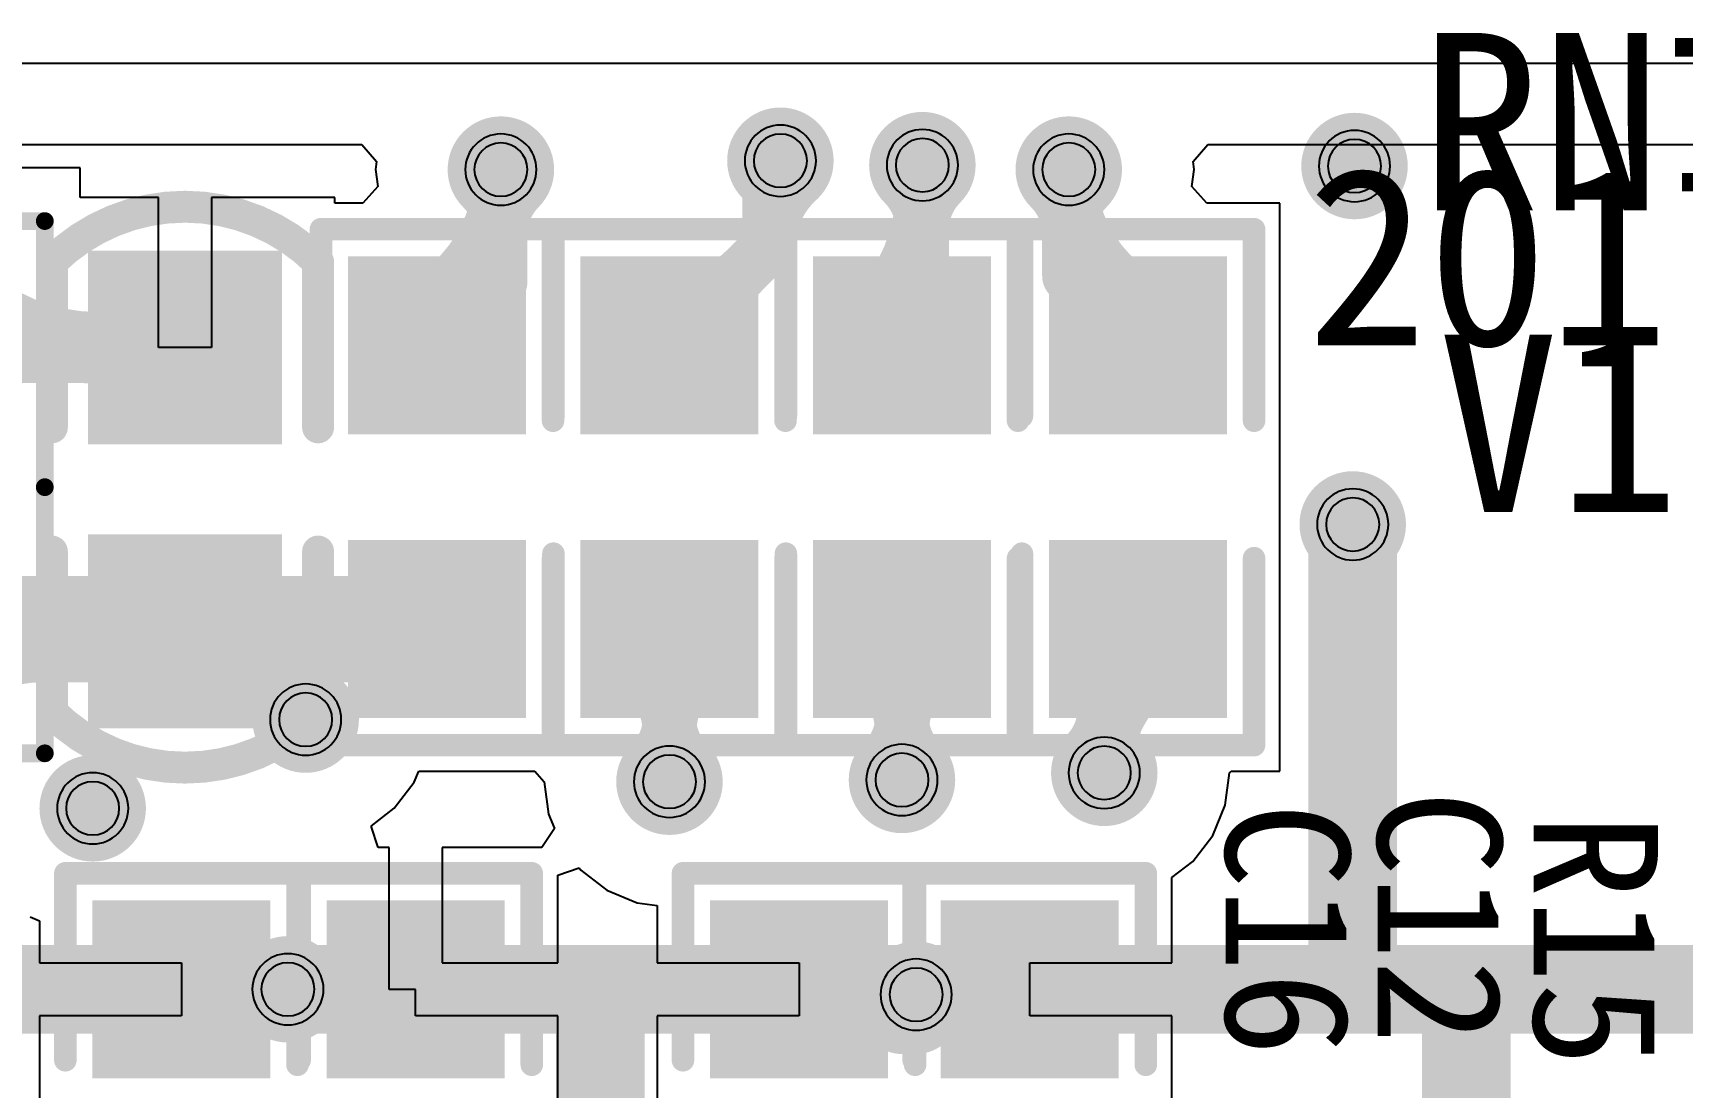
# Model space of a CAD drawing. Header units: inches. Extents: x 32166 to 66782, y 2386 to 7162.
# Drawn here: x 33085.2 to 33224.6, y 4048.1 to 4137.2 of the extents above; entities that cross this region are included whole.
import ezdxf

# ---------------------------------------------------------------- set-up
doc = ezdxf.new("R2010")
doc.units = ezdxf.units.IN
doc.header["$LTSCALE"] = 0.6431102362
doc.header["$MEASUREMENT"] = 0
for name, color, linetype in [('KEEPOUTLAYER', 6, 'CONTINUOUS'), ('MULTILAYER', 9, 'CONTINUOUS'), ('TOPLAYER', 1, 'CONTINUOUS'), ('TOPOVERLAY', 2, 'CONTINUOUS'), ('TOPPASTE', 8, 'CONTINUOUS'), ('TOPSOLDER', 216, 'CONTINUOUS')]:
    doc.layers.add(name, color=color, linetype=linetype)
doc.styles.get("Standard").update_dxf_attribs({"font": 'txt', "width": 0.8})

msp = doc.modelspace()

# ---------------------------------------------------------------- linework, layer by layer
at = {"layer": 'KEEPOUTLAYER'}
msp.add_line((32955.2505805763, 4134.624990718481), (33358.75057367633, 4134.624990718481), dxfattribs=at)
at = {"layer": 'MULTILAYER'}
for centre, radius, start, end in [((33148.37544197629, 4126.375045318493), 2.249995499987563, 0, 180), ((33124.75024157625, 4125.624627718478), 2.249995499987563, 0, 180), ((33160.37545607631, 4126.000141318482), 2.249995499987563, 0, 180), ((33172.75014557622, 4125.624627718478), 2.249995499987563, 0, 180), ((33196.90059257627, 4125.925008118478), 2.249995499987563, 0, 180), ((33124.75024157625, 4125.624627718478), 2.249995499987563, 180, 0), ((33148.37544197629, 4126.375045318493), 2.249995499987563, 180, 0), ((33160.37545607631, 4126.000141318482), 2.249995499987563, 180, 0), ((33172.75014557622, 4125.624627718478), 2.249995499987563, 180, 0), ((33196.90059257627, 4125.925008118478), 2.249995499987563, 180, 0), ((33196.75059287631, 4095.624992518484), 2.249995499987563, 0, 180), ((33196.75059287631, 4095.624992518484), 2.249995499987563, 180, 0), ((33108.25057937629, 4079.124987418489), 2.249995499987563, 0, 180), ((33108.25057937629, 4079.124987418489), 2.249995499987563, 180, 0), ((33175.75013957626, 4074.624729718491), 2.249995499987563, 0, 180), ((33139.00059407631, 4073.874997918481), 2.249995499987563, 0, 180), ((33158.65059287627, 4074.024997618488), 2.249995499987563, 0, 180), ((33175.75013957626, 4074.624729718491), 2.249995499987563, 180, 0), ((33090.25057727627, 4071.625002418483), 2.249995499987563, 0, 180), ((33139.00059407631, 4073.874997918481), 2.249995499987563, 180, 0), ((33158.65059287627, 4074.024997618488), 2.249995499987563, 180, 0), ((33090.25057727627, 4071.625002418483), 2.249995499987563, 180, 0), ((33106.75058237631, 4056.324994918485), 2.249995499987563, 0, 180), ((33159.85059047632, 4055.874995818487), 2.249995499987563, 0, 180), ((33106.75058237631, 4056.324994918485), 2.249995500096702, 180, 0), ((33159.85059047632, 4055.874995818487), 2.249995500096702, 180, 0)]:
    msp.add_arc(centre, radius, start, end, dxfattribs=at)
at = {"layer": 'TOPLAYER'}
for p, q in [((33042.06634547628, 4127.742759118481), (33112.9938769763, 4127.742759118481)), ((33112.9938769763, 4127.742759118481), (33114.24995777636, 4126.31046581848)), ((33183.2504293762, 4126.31046581848), (33184.50651017625, 4127.742759118481)), ((33184.50651017625, 4127.742759118481), (33315.49347197628, 4127.742759118481)), ((33089.20054127633, 4125.774932218481), (33074.9505697762, 4125.774932218481)), ((33089.20054127633, 4123.251607318483), (33089.20054127633, 4125.774932218481)), ((33114.24995777636, 4126.31046581848), (33114.1596607762, 4125.624627718478)), ((33114.1596607762, 4125.624627718478), (33114.34627457617, 4124.207231518483)), ((33183.1541125763, 4124.207231518483), (33183.34072637636, 4125.624627718478)), ((33183.34072637636, 4125.624627718478), (33183.2504293762, 4126.31046581848)), ((33095.80064237626, 4123.251607318483), (33089.20054127633, 4123.251607318483)), ((33095.80064237626, 4110.580309318475), (33095.80064237626, 4123.251607318483)), ((33110.71812587624, 4123.251607318483), (33100.30063337628, 4123.251607318483)), ((33100.30063337628, 4123.251607318483), (33100.30063337628, 4110.580309318475)), ((33110.71812587624, 4122.774938218483), (33110.71812587624, 4123.251607318483)), ((33114.34627457617, 4124.207231518483), (33113.09019377629, 4122.774938218483)), ((33184.41019337626, 4122.774938218483), (33183.1541125763, 4124.207231518483)), ((33113.09019377629, 4122.774938218483), (33110.71812587624, 4122.774938218483)), ((33190.60056707623, 4122.774938218483), (33184.41019337626, 4122.774938218483)), ((33190.60056707623, 4098.774986218488), (33190.60056707623, 4122.774938218483)), ((33100.30063337628, 4110.580309318475), (33095.80064237626, 4110.580309318475)), ((33190.60056707623, 4074.775034218483), (33190.60056707623, 4098.774986218488)), ((33117.4222780762, 4073.829697018484), (33117.81383177626, 4074.775034218483)), ((33117.81383177626, 4074.775034218483), (33127.62069557627, 4074.775034218483)), ((33127.62069557627, 4074.775034218483), (33128.41001327626, 4073.874959818486)), ((33185.97983717624, 4071.883701418477), (33186.34072037623, 4074.624691618485)), ((33186.34072037623, 4074.624691618485), (33186.47254637628, 4074.775034218483)), ((33186.47254637628, 4074.775034218483), (33190.60056707623, 4074.775034218483)), ((33115.73924867619, 4071.636318118481), (33117.4222780762, 4073.829697018484)), ((33128.41001327626, 4073.874959818486), (33128.77089647625, 4071.13396961849)), ((33113.77466027627, 4070.128853518481), (33115.73924867619, 4071.636318118481)), ((33184.92183827626, 4069.329439318486), (33185.97983717624, 4071.883701418477)), ((33114.38700347626, 4068.324932818481), (33113.77466027627, 4070.128853518481)), ((33129.2783503762, 4069.908902218483), (33128.2199704762, 4068.324932818481)), ((33128.77089647625, 4071.13396961849), (33129.2783503762, 4069.908902218483)), ((33183.23880887625, 4067.136060418483), (33184.92183827626, 4069.329439318486)), ((33115.3005652762, 4068.324932818481), (33114.38700347626, 4068.324932818481)), ((33115.3005652762, 4056.321146818487), (33115.3005652762, 4068.324932818481)), ((33128.2199704762, 4068.324932818481), (33119.80055627622, 4068.324932818481)), ((33119.80055627622, 4068.324932818481), (33119.80055627622, 4058.574952318488)), ((33181.45054727629, 4065.763888918484), (33183.23880887625, 4067.136060418483)), ((33129.55053677633, 4065.979192018482), (33131.35445747626, 4066.59153521848)), ((33129.55053677633, 4058.574952318488), (33129.55053677633, 4065.979192018482)), ((33131.35445747626, 4066.59153521848), (33131.51192477624, 4066.386328618484)), ((33131.51192477624, 4066.386328618484), (33133.70530367624, 4064.703299218485)), ((33181.45054727629, 4058.574990418483), (33181.45054727629, 4065.763888918484)), ((33133.70530367624, 4064.703299218485), (33136.25956577632, 4063.645300318482)), ((33136.25956577632, 4063.645300318482), (33137.95059617623, 4063.42264391848)), ((33137.95059617623, 4063.42264391848), (33137.95059617623, 4058.574990418483)), ((33084.9552868762, 4062.453303718476), (33085.75058627626, 4062.123891118483)), ((33085.75058627626, 4062.123891118483), (33085.75058627626, 4058.574990418483)), ((33085.75058627626, 4058.574990418483), (33097.75437227627, 4058.574990418483)), ((33097.75437227627, 4058.574990418483), (33097.75437227627, 4054.074999418486)), ((33119.80055627622, 4058.574952318488), (33129.55053677633, 4058.574952318488)), ((33137.95059617623, 4058.574990418483), (33149.95438217633, 4058.574990418483)), ((33149.95438217633, 4058.574990418483), (33149.95438217633, 4054.074999418486)), ((33169.44676127636, 4054.074999418486), (33169.44676127636, 4058.574990418483)), ((33169.44676127636, 4058.574990418483), (33181.45054727629, 4058.574990418483)), ((33117.54675077623, 4056.321146818487), (33115.3005652762, 4056.321146818487)), ((33117.54675077623, 4054.074961318491), (33117.54675077623, 4056.321146818487)), ((33097.75437227627, 4054.074999418486), (33085.75058627626, 4054.074999418486)), ((33085.75058627626, 4054.074999418486), (33085.75058627626, 4044.325018918482)), ((33129.55053677633, 4054.074961318491), (33117.54675077623, 4054.074961318491)), ((33129.55053677633, 4044.324980818486), (33129.55053677633, 4054.074961318491)), ((33149.95438217633, 4054.074999418486), (33137.95059617623, 4054.074999418486)), ((33137.95059617623, 4054.074999418486), (33137.95059617623, 4044.325018918482)), ((33181.45054727629, 4054.074999418486), (33169.44676127636, 4054.074999418486)), ((33181.45054727629, 4044.325018918482), (33181.45054727629, 4054.074999418486))]:
    msp.add_line(p, q, dxfattribs=at)
for points, const_width in [([(33122.50024607628, 4125.624627718478, 1), (33127.00023707622, 4125.624627718478, 1)], 4.499991), ([(33146.12544647633, 4126.375045318493, 1), (33150.62543747626, 4126.375045318493, 1)], 4.499991), ([(33158.12546057626, 4126.000141318482, 1), (33162.62545157628, 4126.000141318482, 1)], 4.499991), ([(33170.50015007625, 4125.624627718478, 1), (33175.00014107627, 4125.624627718478, 1)], 4.499991), ([(33194.6505970763, 4125.925008118478, 1), (33199.15058807623, 4125.925008118478, 1)], 4.499991), ([(33147.25046327628, 4126.375045318493, 1), (33149.5004206763, 4126.375045318493, 1)], 2.2499955), ([(33171.62516687629, 4127.124586618482, 1), (33173.87512427623, 4127.124586618482, 1)], 2.2499955), ([(33123.62526287624, 4125.624627718478, 1), (33125.87522027626, 4125.624627718478, 1)], 2.2499955), ([(33123.62526287624, 4125.624627718478, 1), (33125.87522027626, 4125.624627718478, 1)], 2.2499955), ([(33123.62526287624, 4125.623941918484, 1), (33125.87522027626, 4125.623941918484, 1)], 2.2499955), ([(33123.62560577623, 4125.624970618481, 1), (33125.87556317634, 4125.624970618481, 1)], 2.2499955), ([(33146.27563667626, 4125.400218718491, 1), (33148.52559407619, 4125.400218718491, 1)], 2.2499955), ([(33146.27563667626, 4125.400218718491, 1), (33148.52559407619, 4125.400218718491, 1)], 2.2499955), ([(33159.2504773763, 4126.000141318482, 1), (33161.50043477624, 4126.000141318482, 1)], 2.2499955), ([(33171.62516687629, 4125.624627718478, 1), (33173.87512427623, 4125.624627718478, 1)], 2.2499955), ([(33171.62516687629, 4125.624627718478, 1), (33173.87512427623, 4125.624627718478, 1)], 2.2499955), ([(33171.62516687629, 4125.624056218481, 1), (33173.87512427623, 4125.624056218481, 1)], 2.2499955), ([(33122.0342830762, 4124.033647918486, 1), (33124.28424047631, 4124.033647918486, 1)], 2.2499955), ([(33125.21624267627, 4124.033647918486, 1), (33127.4662000763, 4124.033647918486, 1)], 2.2499955), ([(33148.75983287629, 4124.706417718482, 1), (33151.00979027632, 4124.706417718482, 1)], 2.2499955), ([(33157.65949757626, 4124.40916151849, 1), (33159.90945497629, 4124.40916151849, 1)], 2.2499955), ([(33159.2504773763, 4123.99242371848, 1), (33161.50043477624, 4123.99242371848, 1)], 2.2499955), ([(33160.84145717625, 4124.40916151849, 1), (33163.09141457636, 4124.40916151849, 1)], 2.2499955), ([(33170.03418707634, 4124.033647918486, 1), (33172.28414447628, 4124.033647918486, 1)], 2.2499955), ([(33173.21614667624, 4124.033647918486, 1), (33175.46610407627, 4124.033647918486, 1)], 2.2499955), ([(33123.62526287624, 4120.192672618485, 1), (33125.87522027626, 4120.192672618485, 1)], 2.2499955), ([(33123.62526287624, 4120.192672618485, 1), (33125.87522027626, 4120.192672618485, 1)], 2.2499955), ([(33159.2504773763, 4120.568186218488, 1), (33161.50043477624, 4120.568186218488, 1)], 2.2499955), ([(33159.2504773763, 4120.568186218488, 1), (33161.50043477624, 4120.568186218488, 1)], 2.2499955), ([(33171.62516687629, 4120.192672618485, 1), (33173.87512427623, 4120.192672618485, 1)], 2.2499955), ([(33171.62516687629, 4120.192672618485, 1), (33173.87512427623, 4120.192672618485, 1)], 2.2499955), ([(33123.62526287624, 4118.320895818482, 1), (33125.87522027626, 4118.320895818482, 1)], 2.2499955), ([(33146.27563667626, 4119.174983518487, 1), (33148.52559407619, 4119.174983518487, 1)], 2.2499955), ([(33146.27563667626, 4119.174983518487, 1), (33148.52559407619, 4119.174983518487, 1)], 2.2499955), ([(33146.27563667626, 4119.109642018479, 1), (33148.52559407619, 4119.109642018479, 1)], 2.2499955), ([(33171.62516687629, 4118.663910118483, 1), (33173.87512427623, 4118.663910118483, 1)], 2.2499955), ([(33144.27725357623, 4117.176600418481, 1), (33146.52721097625, 4117.176600418481, 1)], 2.2499955), ([(33144.27725357623, 4117.176600418481, 1), (33146.52721097625, 4117.176600418481, 1)], 2.2499955), ([(33171.62516687629, 4116.625407718491, 1), (33173.87512427623, 4116.625407718491, 1)], 2.2499955), ([(33171.62516687629, 4116.625407718491, 1), (33173.87512427623, 4116.625407718491, 1)], 2.2499955), ([(33123.62526287624, 4116.17460851848, 1), (33125.87522027626, 4116.17460851848, 1)], 2.2499955), ([(33123.62526287624, 4116.17460851848, 1), (33125.87522027626, 4116.17460851848, 1)], 2.2499955), ([(33093.95732627628, 4113.177433918483, 1), (33096.95732027632, 4113.177433918483, 1)], 2.999994), ([(33116.53957727629, 4114.12452371849, 1), (33118.78953467623, 4114.12452371849, 1)], 2.2499955), ([(33137.8756153763, 4114.524954718489, 1), (33140.12557277633, 4114.524954718489, 1)], 2.2499955), ([(33160.37564657628, 4113.624994618489, 1), (33162.6256039763, 4113.624994618489, 1)], 2.2499955), ([(33179.01473807633, 4114.194513418488, 1), (33181.26469547627, 4114.194513418488, 1)], 2.2499955), ([(33154.87396847628, 4113.426607918484, 1), (33157.12392587621, 4113.426607918484, 1)], 2.2499955), ([(33159.2504773763, 4112.499825418488, 1), (33161.50043477624, 4112.499825418488, 1)], 2.2499955), ([(33159.2504773763, 4112.499825418488, 1), (33161.50043477624, 4112.499825418488, 1)], 2.2499955), ([(33159.2504773763, 4112.499825418488, 1), (33161.50043477624, 4112.499825418488, 1)], 2.2499955), ([(33179.12599007627, 4112.425339918484, 1), (33181.3759474763, 4112.425339918484, 1)], 2.2499955), ([(33087.69650567625, 4110.584119318488, 1), (33090.69649967629, 4110.584119318488, 1)], 2.999994), ([(33087.69650567625, 4110.584119318488, 1), (33090.69649967629, 4110.584119318488, 1)], 2.999994), ([(33089.14655357631, 4110.584119318488, 1), (33092.14654757626, 4110.584119318488, 1)], 2.999994), ([(33096.55064087634, 4110.584119318488, 1), (33099.55063487621, 4110.584119318488, 1)], 2.999994), ([(33118.22561657617, 4110.774962218491, 1), (33120.47557397628, 4110.774962218491, 1)], 2.2499955), ([(33118.5628396763, 4110.105049918491, 1), (33120.81279707632, 4110.105049918491, 1)], 2.2499955), ([(33137.8756153763, 4110.774962218491, 1), (33140.12557277633, 4110.774962218491, 1)], 2.2499955), ([(33137.8756153763, 4110.774962218491, 1), (33140.12557277633, 4110.774962218491, 1)], 2.2499955), ([(33138.77557547623, 4110.774962218491, 1), (33141.02553287634, 4110.774962218491, 1)], 2.2499955), ([(33141.62560787625, 4110.774962218491, 1), (33143.87556527627, 4110.774962218491, 1)], 2.2499955), ([(33157.52561417626, 4110.774962218491, 1), (33159.77557157628, 4110.774962218491, 1)], 2.2499955), ([(33177.16780247629, 4110.091067218485, 1), (33179.41775987623, 4110.091067218485, 1)], 2.2499955), ([(33177.47561237631, 4110.775000318486, 1), (33179.72556977625, 4110.775000318486, 1)], 2.2499955), ([(33177.47561237631, 4110.774962218491, 1), (33179.72556977625, 4110.774962218491, 1)], 2.2499955), ([(33177.47561237631, 4110.774962218491, 1), (33179.72556977625, 4110.774962218491, 1)], 2.2499955), ([(33177.47561237631, 4110.774962218491, 1), (33179.72556977625, 4110.774962218491, 1)], 2.2499955), ([(33093.95732627628, 4107.990804718482, 1), (33096.95732027632, 4107.990804718482, 1)], 2.999994), ([(33194.50059737634, 4095.624992518484, 1), (33199.00058837627, 4095.624992518484, 1)], 4.499991), ([(33194.8756156763, 4095.624992518484, 1), (33198.62557007631, 4095.624992518484, 1)], 3.749992499999999), ([(33083.5647130763, 4086.775010218485, 1), (33088.06470407623, 4086.775010218485, 1)], 4.499991), ([(33095.80064237626, 4086.775010218485, 1), (33100.30063337628, 4086.775010218485, 1)], 4.499991), ([(33095.99156147628, 4086.775010218485, 1), (33100.4915524763, 4086.775010218485, 1)], 4.499991), ([(33117.10059977622, 4086.775010218485, 1), (33121.60059077632, 4086.775010218485, 1)], 4.499991), ([(33137.8756153763, 4086.775010218485, 1), (33140.12557277633, 4086.775010218485, 1)], 2.2499955), ([(33157.52561417626, 4086.775010218485, 1), (33159.77557157628, 4086.775010218485, 1)], 2.2499955), ([(33177.47561237631, 4086.775010218485, 1), (33179.72556977625, 4086.775010218485, 1)], 2.2499955), ([(33135.22396967632, 4084.123364518493, 1), (33137.47392707626, 4084.123364518493, 1)], 2.2499955), ([(33140.5272610762, 4084.123364518493, 1), (33142.77721847631, 4084.123364518493, 1)], 2.2499955), ([(33154.87396847628, 4084.123364518493, 1), (33157.12392587621, 4084.123364518493, 1)], 2.2499955), ([(33160.17725987633, 4084.123364518493, 1), (33162.42721727626, 4084.123364518493, 1)], 2.2499955), ([(33174.62516087633, 4083.924558718483, 1), (33176.87511827627, 4083.924558718483, 1)], 2.2499955), ([(33174.62516087633, 4083.924558718483, 1), (33176.87511827627, 4083.924558718483, 1)], 2.2499955), ([(33179.58616187626, 4083.675308518481, 1), (33181.8361192762, 4083.675308518481, 1)], 2.2499955), ([(33106.00058387624, 4079.124987418489, 1), (33110.50057487626, 4079.124987418489, 1)], 4.499991), ([(33137.8756153763, 4079.306953018486, 1), (33140.12557277633, 4079.306953018486, 1)], 2.2499955), ([(33137.8756153763, 4079.306953018486, 1), (33140.12557277633, 4079.306953018486, 1)], 2.2499955), ([(33157.52561417626, 4079.456952718481, 1), (33159.77557157628, 4079.456952718481, 1)], 2.2499955), ([(33157.52561417626, 4079.456952718481, 1), (33159.77557157628, 4079.456952718481, 1)], 2.2499955), ([(33174.62516087633, 4080.056684818484, 1), (33176.87511827627, 4080.056684818484, 1)], 2.2499955), ([(33174.62516087633, 4080.056684818484, 1), (33176.87511827627, 4080.056684818484, 1)], 2.2499955), ([(33137.8756153763, 4077.721726318481, 1), (33140.12557277633, 4077.721726318481, 1)], 2.2499955), ([(33137.8756153763, 4077.721726318481, 1), (33140.12557277633, 4077.721726318481, 1)], 2.2499955), ([(33157.52561417626, 4077.721726318481, 1), (33159.77557157628, 4077.721726318481, 1)], 2.2499955), ([(33157.52561417626, 4077.721726318481, 1), (33159.77557157628, 4077.721726318481, 1)], 2.2499955), ([(33136.75059857635, 4073.874997918481, 1), (33141.25058957628, 4073.874997918481, 1)], 4.499991), ([(33156.40059737631, 4074.024997618488, 1), (33160.90058837624, 4074.024997618488, 1)], 4.499991), ([(33173.50014407629, 4074.624729718491, 1), (33178.00013507631, 4074.624729718491, 1)], 4.499991), ([(33173.03418107621, 4076.215709518483, 1), (33175.28413847632, 4076.215709518483, 1)], 2.2499955), ([(33176.2161406762, 4076.215709518483, 1), (33178.46609807622, 4076.215709518483, 1)], 2.2499955), ([(33136.28463557627, 4075.465977718484, 1), (33138.5345929762, 4075.465977718484, 1)], 2.2499955), ([(33139.46659517625, 4075.465977718484, 1), (33141.71655257619, 4075.465977718484, 1)], 2.2499955), ([(33155.93463437622, 4075.615977418491, 1), (33158.18459177633, 4075.615977418491, 1)], 2.2499955), ([(33159.11659397621, 4075.615977418491, 1), (33161.36655137632, 4075.615977418491, 1)], 2.2499955), ([(33174.62516087633, 4074.624729718491, 1), (33176.87511827627, 4074.624729718491, 1)], 2.2499955), ([(33088.00058177622, 4071.625002418483, 1), (33092.50057277624, 4071.625002418483, 1)], 4.499991), ([(33137.8756153763, 4073.874997918481, 1), (33140.12557277633, 4073.874997918481, 1)], 2.2499955), ([(33157.52561417626, 4074.024997618488, 1), (33159.77557157628, 4074.024997618488, 1)], 2.2499955), ([(33174.62516087633, 4074.295507618486, 1), (33176.87511827627, 4074.295507618486, 1)], 2.2499955), ([(33104.50058687626, 4056.324994918485, 1), (33109.00057787628, 4056.324994918485, 1)], 4.499991), ([(33157.60059497618, 4055.874995818487, 1), (33162.10058597629, 4055.874995818487, 1)], 4.499991), ([(33194.8756156763, 4057.524992518482, 1), (33198.62557007631, 4057.524992518482, 1)], 3.749992499999999), ([(33095.87558507625, 4056.324994918485, 1), (33099.62553947625, 4056.324994918485, 1)], 3.749992499999999), ([(33095.87558507625, 4056.324994918485, 1), (33099.62553947625, 4056.324994918485, 1)], 3.749992499999999), ([(33131.27524757626, 4056.324994918485, 1), (33135.02520197626, 4056.324994918485, 1)], 3.749992499999999), ([(33131.27524757626, 4056.324994918485, 1), (33135.02520197626, 4056.324994918485, 1)], 3.749992499999999), ([(33131.27524757626, 4056.324994918485, 1), (33135.02520197626, 4056.324994918485, 1)], 3.749992499999999), ([(33148.0755949763, 4056.324994918485, 1), (33151.82554937622, 4056.324994918485, 1)], 3.749992499999999), ([(33148.0755949763, 4056.324994918485, 1), (33151.82554937622, 4056.324994918485, 1)], 3.749992499999999), ([(33152.66790227623, 4056.324994918485, 1), (33156.41785667632, 4056.324994918485, 1)], 3.749992499999999), ([(33162.08332667627, 4056.324994918485, 1), (33165.83328107636, 4056.324994918485, 1)], 3.749992499999999), ([(33167.5755940763, 4056.324994918485, 1), (33171.3255484763, 4056.324994918485, 1)], 3.749992499999999), ([(33167.5755940763, 4056.324994918485, 1), (33171.3255484763, 4056.324994918485, 1)], 3.749992499999999), ([(33204.47559647619, 4055.424996718479, 1), (33208.22555087628, 4055.424996718479, 1)], 3.749992499999999), ([(33156.84530057629, 4054.594683418485, 1), (33160.59525497621, 4054.594683418485, 1)], 3.749992499999999), ([(33157.90592837621, 4054.594683418485, 1), (33161.6558827763, 4054.594683418485, 1)], 3.749992499999999)]:
    msp.add_lwpolyline(points, format="xyb", close=True, dxfattribs=dict(at, const_width=const_width))
for points, const_width in [([(33147.40061537627, 4125.400218718491), (33148.37544197629, 4126.375045318493)], 4.499991), ([(33172.75014557622, 4125.624627718478), (33172.75014557622, 4127.124586618482)], 4.499991), ([(33124.75024157625, 4125.624627718478), (33124.75058447624, 4125.624970618481)], 4.499991), ([(33124.75024157625, 4116.17460851848), (33124.75024157625, 4125.624627718478)], 4.499991), ([(33147.40061537627, 4119.174983518487), (33147.40061537627, 4125.400218718491)], 4.499991), ([(33160.37545607631, 4112.499825418488), (33160.37545607631, 4126.000141318482)], 4.499991), ([(33172.75014557622, 4116.625407718491), (33172.75014557622, 4125.624627718478)], 4.499991), ([(33139.00059407631, 4110.774962218491), (33147.40061537627, 4119.174983518487)], 4.499991), ([(33172.75014557622, 4116.625407718491), (33178.60059107624, 4110.774962218491)], 4.499991), ([(33119.35059527636, 4110.774962218491), (33124.75024157625, 4116.17460851848)], 4.499991), ([(33160.37545607631, 4112.499825418488), (33161.50062527629, 4113.624994618489)], 4.499991), ([(33158.65059287627, 4110.774962218491), (33160.37545607631, 4112.499825418488)], 4.499991), ([(33178.60059107624, 4110.774962218491), (33180.25096877629, 4112.425339918484)], 4.499991), ([(33074.39141417626, 4110.584119318488), (33098.05063787623, 4110.584119318488)], 5.999988), ([(33139.00059407631, 4110.774962218491), (33139.90055417624, 4110.774962218491)], 4.499991), ([(33178.60059107624, 4110.774962218491), (33178.60059107624, 4110.775000318486)], 4.499991), ([(33196.75059287631, 4057.524992518482), (33196.75059287631, 4095.624992518484)], 7.499984999999999), ([(33074.20064747627, 4086.775010218485), (33098.05063787623, 4086.775010218485)], 8.999982), ([(33098.24155697625, 4086.775010218485), (33119.35059527636, 4086.775010218485)], 8.999982), ([(33139.00059407631, 4073.874997918481), (33139.00059407631, 4086.775010218485)], 4.499991), ([(33158.65059287627, 4074.024997618488), (33158.65059287627, 4086.775010218485)], 4.499991), ([(33175.75013957626, 4083.924558718483), (33178.60059107624, 4086.775010218485)], 4.499991), ([(33175.75013957626, 4074.624729718491), (33175.75013957626, 4083.924558718483)], 4.499991), ([(33070.45057877627, 4056.324994918485), (33097.75056227625, 4056.324994918485)], 7.499984999999999), ([(33097.75056227625, 4056.324994918485), (33133.15022477626, 4056.324994918485)], 7.499984999999999), ([(33133.15022477626, 4056.324994918485), (33149.95057217622, 4056.324994918485)], 7.499984999999999), ([(33133.15022477626, 4003.075330018482), (33133.15022477626, 4056.324994918485)], 7.499984999999999), ([(33149.95057217622, 4056.324994918485), (33169.4505712763, 4056.324994918485)], 7.499984999999999), ([(33169.4505712763, 4056.324994918485), (33253.44998417628, 4056.324994918485)], 7.499984999999999), ([(33206.35057367628, 4002.774987718489), (33206.35057367628, 4055.424996718479)], 7.499984999999999)]:
    msp.add_lwpolyline(points, dxfattribs=dict(at, const_width=const_width))
for points, const_width in [([(33124.75024157625, 4125.623941918484, -0.2833532446777434), (33117.66455597622, 4114.12452371849)], 4.499991), ([(33180.13971677634, 4114.194513418488, -0.2951127128199291), (33172.75014557622, 4125.624056218481)], 4.499991), ([(33123.15926177621, 4124.033647918486, -0.1989123673795613), (33124.75024157625, 4120.192672618485)], 4.499991), ([(33124.75024157625, 4120.192672618485, -0.1989123673795613), (33126.3412213762, 4124.033647918486)], 4.499991), ([(33147.40061537627, 4119.109642018479, -0.2119592140065384), (33149.8848115763, 4124.706417718482)], 4.499991), ([(33160.37545607631, 4123.99242371848, -0.1989123673795613), (33155.99894717629, 4113.426607918484)], 4.499991), ([(33158.78447627628, 4124.40916151849, -0.1989123673795613), (33160.37545607631, 4120.568186218488)], 4.499991), ([(33160.37545607631, 4120.568186218488, -0.1989123673795613), (33161.96643587617, 4124.40916151849)], 4.499991), ([(33171.15916577636, 4124.033647918486, -0.1989123673795613), (33172.75014557622, 4120.192672618485)], 4.499991), ([(33172.75014557622, 4120.192672618485, -0.1989123673795613), (33174.34112537634, 4124.033647918486)], 4.499991), ([(33124.75024157625, 4118.320895818482, -0.2833532446777434), (33119.68781837631, 4110.105049918491)], 4.499991), ([(33178.2927811763, 4110.091067218485, -0.2951127128199291), (33172.75014557622, 4118.663910118483)], 4.499991), ([(33145.40223227624, 4117.176600418481, -0.1989123673795613), (33139.00059407631, 4114.524954718489)], 4.499991), ([(33142.75058657626, 4110.774962218491, -0.1989123673795613), (33145.40223227624, 4117.176600418481)], 4.499991), ([(33090.6465505762, 4110.584119318488, -0.1989123673795613), (33078.88252787626, 4115.456918818485)], 5.999988), ([(33095.45732327626, 4113.177433918483, -0.1989123673795613), (33089.19650267631, 4110.584119318488)], 5.999988), ([(33089.19650267631, 4110.584119318488, -0.1989123673795613), (33095.45732327626, 4107.990804718482)], 5.999988), ([(33077.07190157627, 4083.153605218484, -0.1989123673795613), (33085.81470857627, 4086.775010218485)], 8.999982), ([(33136.34894837625, 4084.123364518493, -0.1989123673795613), (33139.00059407631, 4077.721726318481)], 4.499991), ([(33139.00059407631, 4077.721726318481, -0.1989123673795613), (33141.6522397763, 4084.123364518493)], 4.499991), ([(33155.99894717629, 4084.123364518493, -0.1989123673795613), (33158.65059287627, 4077.721726318481)], 4.499991), ([(33158.65059287627, 4077.721726318481, -0.1989123673795613), (33161.30223857625, 4084.123364518493)], 4.499991), ([(33175.75013957626, 4074.295507618486, -0.2481650436905906), (33180.71114057628, 4083.675308518481)], 4.499991), ([(33139.00059407631, 4079.306953018486, -0.1989123673795613), (33137.40961427628, 4075.465977718484)], 4.499991), ([(33140.59157387626, 4075.465977718484, -0.1989123673795613), (33139.00059407631, 4079.306953018486)], 4.499991), ([(33158.65059287627, 4079.456952718481, -0.1989123673795613), (33157.05961307632, 4075.615977418491)], 4.499991), ([(33160.24157267622, 4075.615977418491, -0.1989123673795613), (33158.65059287627, 4079.456952718481)], 4.499991), ([(33175.75013957626, 4080.056684818484, -0.1989123673795613), (33174.15915977622, 4076.215709518483)], 4.499991), ([(33177.34111937621, 4076.215709518483, -0.1989123673795613), (33175.75013957626, 4080.056684818484)], 4.499991), ([(33154.54287947632, 4056.324994918485, -0.1989123673795613), (33158.72027777629, 4054.594683418485)], 7.499984999999999), ([(33159.7809055763, 4054.594683418485, -0.1989123673795613), (33163.95830387627, 4056.324994918485)], 7.499984999999999)]:
    msp.add_lwpolyline(points, format="xyb", dxfattribs=dict(at, const_width=const_width))
for points in [[(33104.71813787624, 4103.916619318488), (33104.71813787624, 4117.251619318487), (33091.38313787631, 4103.916619318488), (33091.38313787631, 4117.251619318487)], [(33125.35058327635, 4104.774974218484), (33125.35058327635, 4116.774950218487), (33113.35060727628, 4104.774974218484), (33113.35060727628, 4116.774950218487)], [(33145.00058207631, 4104.774974218484), (33145.00058207631, 4116.774950218487), (33133.00060607623, 4104.774974218484), (33133.00060607623, 4116.774950218487)], [(33164.65058087635, 4104.774974218484), (33164.65058087635, 4116.774950218487), (33152.65060487619, 4104.774974218484), (33152.65060487619, 4116.774950218487)], [(33184.60057907632, 4104.774974218484), (33184.60057907632, 4116.774950218487), (33172.60060307624, 4104.774974218484), (33172.60060307624, 4116.774950218487)], [(33104.71813787624, 4079.916591118492), (33104.71813787624, 4093.25159111848), (33091.38313787631, 4079.916591118492), (33091.38313787631, 4093.25159111848)], [(33125.35058327635, 4080.775022218479), (33125.35058327635, 4092.774998218481), (33113.35060727628, 4080.775022218479), (33113.35060727628, 4092.774998218481)], [(33145.00058207631, 4080.775022218479), (33145.00058207631, 4092.774998218481), (33133.00060607623, 4080.775022218479), (33133.00060607623, 4092.774998218481)], [(33164.65058087635, 4080.775022218479), (33164.65058087635, 4092.774998218481), (33152.65060487619, 4080.775022218479), (33152.65060487619, 4092.774998218481)], [(33184.60057907632, 4080.775022218479), (33184.60057907632, 4092.774998218481), (33172.60060307624, 4080.775022218479), (33172.60060307624, 4092.774998218481)], [(33103.75055027633, 4050.325006918478), (33103.75055027633, 4062.324982918481), (33091.75057427616, 4050.325006918478), (33091.75057427616, 4062.324982918481)], [(33111.55057277617, 4062.324944818485), (33111.55057277617, 4050.324968818482), (33123.55054877625, 4062.324944818485), (33123.55054877625, 4050.324968818482)], [(33155.9505601763, 4050.325006918478), (33155.9505601763, 4062.324982918481), (33143.95058417613, 4050.325006918478), (33143.95058417613, 4062.324982918481)], [(33163.4505832763, 4062.324982918481), (33163.4505832763, 4050.325006918478), (33175.45055927629, 4062.324982918481), (33175.45055927629, 4050.325006918478)]]:
    msp.add_solid(points, dxfattribs=at)
at = {"layer": 'TOPOVERLAY', "const_width": 2.6999946}
for points in [[(33086.80066037623, 4117.824948118478, -0.414213562372877), (33109.3006915762, 4117.824948118478)], [(33109.30065347617, 4079.724948118486, -0.414213562372877), (33086.8006222762, 4079.724948118486)]]:
    msp.add_lwpolyline(points, format="xyb", dxfattribs=at)
at = {"layer": 'TOPOVERLAY'}
for points, const_width in [([(33059.20060127626, 4121.274941218484), (33086.20058537632, 4121.274941218484)], 1.499997), ([(33086.20058537632, 4098.774948118482), (33086.20058537632, 4121.274941218484)], 1.499997), ([(33109.54064537625, 4120.584912118482), (33129.16050707635, 4120.584912118482)], 1.905), ([(33109.54064537625, 4104.774936118478), (33109.54064537625, 4120.584912118482)], 1.905), ([(33129.16050707635, 4120.584912118482), (33129.16054517638, 4104.394012318478)], 1.905), ([(33129.19064417629, 4120.584912118482), (33148.81050587631, 4120.584912118482)], 1.905), ([(33129.19064417629, 4104.774936118478), (33129.19064417629, 4120.584912118482)], 1.905), ([(33148.81050587631, 4120.584912118482), (33148.81054397634, 4104.394012318478)], 1.905), ([(33148.84064297625, 4120.584912118482), (33168.46050467635, 4120.584912118482)], 1.905), ([(33148.84064297625, 4104.774936118478), (33148.84064297625, 4120.584912118482)], 1.905), ([(33168.46050467635, 4120.584912118482), (33168.46054277629, 4104.394012318478)], 1.905), ([(33168.79064117622, 4120.584912118482), (33188.41050287632, 4120.584912118482)], 1.905), ([(33168.79064117622, 4104.774936118478), (33168.79064117622, 4120.584912118482)], 1.905), ([(33188.41050287632, 4120.584912118482), (33188.41054097635, 4104.394012318478)], 1.905), ([(33086.80066037623, 4103.83405661848), (33086.80066037623, 4117.824948118478)], 2.6999946), ([(33109.30065347617, 4103.83405661848), (33109.30065347617, 4117.824948118478)], 2.6999946), ([(33086.20058537632, 4076.274955018491), (33086.20058537632, 4098.774948118482)], 1.499997), ([(33086.80066037623, 4079.724948118486), (33086.80066037623, 4093.334077618487)], 2.6999946), ([(33109.30065347617, 4079.724948118486), (33109.30065347617, 4093.334077618487)], 2.6999946), ([(33109.54060727622, 4076.965022218477), (33109.54060727622, 4093.155998218483)], 1.905), ([(33129.16058327632, 4076.965022218477), (33129.16058327632, 4092.774998218481)], 1.905), ([(33129.19060607626, 4076.965022218477), (33129.19060607626, 4093.155998218483)], 1.905), ([(33148.81058207637, 4076.965022218477), (33148.81058207637, 4092.774998218481)], 1.905), ([(33148.84060487622, 4076.965022218477), (33148.84060487622, 4093.155998218483)], 1.905), ([(33168.46058087632, 4076.965022218477), (33168.46058087632, 4092.774998218481)], 1.905), ([(33168.79060307619, 4076.965022218477), (33168.79060307619, 4093.155998218483)], 1.905), ([(33188.41057907629, 4076.965022218477), (33188.41057907629, 4092.774998218481)], 1.905), ([(33059.20060127626, 4076.274955018491), (33086.20058537632, 4076.274955018491)], 1.499997), ([(33109.54060727622, 4076.965022218477), (33129.16058327632, 4076.965022218477)], 1.905), ([(33129.19060607626, 4076.965022218477), (33148.81058207637, 4076.965022218477)], 1.905), ([(33148.84060487622, 4076.965022218477), (33168.46058087632, 4076.965022218477)], 1.905), ([(33168.79060307619, 4076.965022218477), (33188.41057907629, 4076.965022218477)], 1.905), ([(33087.94061237622, 4066.134944818486), (33107.56047407633, 4066.134944818486)], 1.905), ([(33087.94061237622, 4050.324968818482), (33087.94061237622, 4066.134944818486)], 1.905), ([(33107.56047407633, 4066.134944818486), (33107.56051217627, 4049.944045018483)], 1.905), ([(33107.7405727762, 4066.134944818486), (33127.36054877631, 4066.134944818486)], 1.905), ([(33107.7405727762, 4050.324968818482), (33107.7405727762, 4066.134944818486)], 1.905), ([(33127.36054877631, 4049.943968818481), (33127.36054877631, 4066.134944818486)], 1.905), ([(33140.14062227619, 4066.134944818486), (33159.7604839763, 4066.134944818486)], 1.905), ([(33140.14062227619, 4050.324968818482), (33140.14062227619, 4066.134944818486)], 1.905), ([(33159.64058327625, 4066.134982918482), (33179.26055927635, 4066.134982918482)], 1.905), ([(33159.64058327625, 4050.325006918478), (33159.64058327625, 4066.134982918482)], 1.905), ([(33159.7604839763, 4066.134944818486), (33159.76052207624, 4049.944045018483)], 1.905), ([(33179.26055927635, 4049.944006918488), (33179.26055927635, 4066.134982918482)], 1.905)]:
    msp.add_lwpolyline(points, dxfattribs=dict(at, const_width=const_width))
for points, const_width in [([(33086.57556557626, 4121.274941218484, 1), (33085.82560517621, 4121.274941218484, 1)], 0.7499985), ([(33086.57556557626, 4121.274941218484, 1), (33085.82560517621, 4121.274941218484, 1)], 0.7499985), ([(33109.54064537625, 4120.108662118486, 1), (33109.54064537625, 4121.061162118489, 1)], 0.9525), ([(33109.54064537625, 4120.108662118486, 1), (33109.54064537625, 4121.061162118489, 1)], 0.9525), ([(33129.16050707635, 4120.108662118486, 1), (33129.16050707635, 4121.061162118489, 1)], 0.9525), ([(33129.16050707635, 4120.108662118486, 1), (33129.16050707635, 4121.061162118489, 1)], 0.9525), ([(33129.19064417629, 4120.108662118486, 1), (33129.19064417629, 4121.061162118489, 1)], 0.9525), ([(33129.19064417629, 4120.108662118486, 1), (33129.19064417629, 4121.061162118489, 1)], 0.9525), ([(33148.81050587631, 4120.108662118486, 1), (33148.81050587631, 4121.061162118489, 1)], 0.9525), ([(33148.81050587631, 4120.108662118486, 1), (33148.81050587631, 4121.061162118489, 1)], 0.9525), ([(33148.84064297625, 4120.108662118486, 1), (33148.84064297625, 4121.061162118489, 1)], 0.9525), ([(33148.84064297625, 4120.108662118486, 1), (33148.84064297625, 4121.061162118489, 1)], 0.9525), ([(33168.46050467635, 4120.108662118486, 1), (33168.46050467635, 4121.061162118489, 1)], 0.9525), ([(33168.46050467635, 4120.108662118486, 1), (33168.46050467635, 4121.061162118489, 1)], 0.9525), ([(33168.79064117622, 4120.108662118486, 1), (33168.79064117622, 4121.061162118489, 1)], 0.9525), ([(33168.79064117622, 4120.108662118486, 1), (33168.79064117622, 4121.061162118489, 1)], 0.9525), ([(33188.41050287632, 4120.108662118486, 1), (33188.41050287632, 4121.061162118489, 1)], 0.9525), ([(33188.41050287632, 4120.108662118486, 1), (33188.41050287632, 4121.061162118489, 1)], 0.9525), ([(33086.12568077628, 4117.824948118478, 1), (33087.47563997635, 4117.824948118478, 1)], 1.3499973), ([(33086.12568077628, 4117.824948118478, 1), (33087.47563997635, 4117.824948118478, 1)], 1.3499973), ([(33108.62567387622, 4117.824948118478, 1), (33109.9756330763, 4117.824948118478, 1)], 1.3499973), ([(33108.62571197625, 4117.824948118478, 1), (33109.97567117633, 4117.824948118478, 1)], 1.3499973), ([(33086.12568077628, 4103.83405661848, 1), (33087.47563997635, 4103.83405661848, 1)], 1.3499973), ([(33108.62567387622, 4103.83405661848, 1), (33109.9756330763, 4103.83405661848, 1)], 1.3499973), ([(33109.54064537625, 4104.298686118482, 1), (33109.54064537625, 4105.251186118485, 1)], 0.9525), ([(33129.16054517638, 4103.917762318482, 1), (33129.16054517638, 4104.870262318485, 1)], 0.9525), ([(33129.19064417629, 4104.298686118482, 1), (33129.19064417629, 4105.251186118485, 1)], 0.9525), ([(33148.81054397634, 4103.917762318482, 1), (33148.81054397634, 4104.870262318485, 1)], 0.9525), ([(33148.84064297625, 4104.298686118482, 1), (33148.84064297625, 4105.251186118485, 1)], 0.9525), ([(33168.46054277629, 4103.917762318482, 1), (33168.46054277629, 4104.870262318485, 1)], 0.9525), ([(33168.79064117622, 4104.298686118482, 1), (33168.79064117622, 4105.251186118485, 1)], 0.9525), ([(33188.41054097635, 4103.917762318482, 1), (33188.41054097635, 4104.870262318485, 1)], 0.9525), ([(33086.57556557626, 4098.774948118482, 1), (33085.82560517621, 4098.774948118482, 1)], 0.7499985), ([(33086.57556557626, 4098.774948118482, 1), (33085.82560517621, 4098.774948118482, 1)], 0.7499985), ([(33086.12568077628, 4093.334077618487, 1), (33087.47563997635, 4093.334077618487, 1)], 1.3499973), ([(33108.62567387622, 4093.334077618487, 1), (33109.9756330763, 4093.334077618487, 1)], 1.3499973), ([(33109.54060727622, 4092.679748218487, 1), (33109.54060727622, 4093.63224821849, 1)], 0.9525), ([(33129.16058327632, 4092.298748218485, 1), (33129.16058327632, 4093.251248218488, 1)], 0.9525), ([(33129.19060607626, 4092.679748218487, 1), (33129.19060607626, 4093.63224821849, 1)], 0.9525), ([(33148.81058207637, 4092.298748218485, 1), (33148.81058207637, 4093.251248218488, 1)], 0.9525), ([(33148.84060487622, 4092.679748218487, 1), (33148.84060487622, 4093.63224821849, 1)], 0.9525), ([(33168.46058087632, 4092.298748218485, 1), (33168.46058087632, 4093.251248218488, 1)], 0.9525), ([(33168.79060307619, 4092.679748218487, 1), (33168.79060307619, 4093.63224821849, 1)], 0.9525), ([(33188.41057907629, 4092.298748218485, 1), (33188.41057907629, 4093.251248218488, 1)], 0.9525), ([(33086.12564267625, 4079.724948118486, 1), (33087.47560187632, 4079.724948118486, 1)], 1.3499973), ([(33086.12568077628, 4079.724948118486, 1), (33087.47563997635, 4079.724948118486, 1)], 1.3499973), ([(33108.62567387622, 4079.724948118486, 1), (33109.9756330763, 4079.724948118486, 1)], 1.3499973), ([(33108.62567387622, 4079.724948118486, 1), (33109.9756330763, 4079.724948118486, 1)], 1.3499973), ([(33086.57556557626, 4076.274955018491, 1), (33085.82560517621, 4076.274955018491, 1)], 0.7499985), ([(33086.57556557626, 4076.274955018491, 1), (33085.82560517621, 4076.274955018491, 1)], 0.7499985), ([(33109.54060727622, 4076.488772218481, 1), (33109.54060727622, 4077.441272218484, 1)], 0.9525), ([(33109.54060727622, 4076.488772218481, 1), (33109.54060727622, 4077.441272218484, 1)], 0.9525), ([(33129.16058327632, 4076.488772218481, 1), (33129.16058327632, 4077.441272218484, 1)], 0.9525), ([(33129.16058327632, 4076.488772218481, 1), (33129.16058327632, 4077.441272218484, 1)], 0.9525), ([(33129.19060607626, 4076.488772218481, 1), (33129.19060607626, 4077.441272218484, 1)], 0.9525), ([(33129.19060607626, 4076.488772218481, 1), (33129.19060607626, 4077.441272218484, 1)], 0.9525), ([(33148.81058207637, 4076.488772218481, 1), (33148.81058207637, 4077.441272218484, 1)], 0.9525), ([(33148.81058207637, 4076.488772218481, 1), (33148.81058207637, 4077.441272218484, 1)], 0.9525), ([(33148.84060487622, 4076.488772218481, 1), (33148.84060487622, 4077.441272218484, 1)], 0.9525), ([(33148.84060487622, 4076.488772218481, 1), (33148.84060487622, 4077.441272218484, 1)], 0.9525), ([(33168.46058087632, 4076.488772218481, 1), (33168.46058087632, 4077.441272218484, 1)], 0.9525), ([(33168.46058087632, 4076.488772218481, 1), (33168.46058087632, 4077.441272218484, 1)], 0.9525), ([(33168.79060307619, 4076.488772218481, 1), (33168.79060307619, 4077.441272218484, 1)], 0.9525), ([(33168.79060307619, 4076.488772218481, 1), (33168.79060307619, 4077.441272218484, 1)], 0.9525), ([(33188.41057907629, 4076.488772218481, 1), (33188.41057907629, 4077.441272218484, 1)], 0.9525), ([(33188.41057907629, 4076.488772218481, 1), (33188.41057907629, 4077.441272218484, 1)], 0.9525), ([(33087.94061237622, 4065.658694818479, 1), (33087.94061237622, 4066.611194818483, 1)], 0.9525), ([(33087.94061237622, 4065.658694818479, 1), (33087.94061237622, 4066.611194818483, 1)], 0.9525), ([(33107.56047407633, 4065.658694818479, 1), (33107.56047407633, 4066.611194818483, 1)], 0.9525), ([(33107.56047407633, 4065.658694818479, 1), (33107.56047407633, 4066.611194818483, 1)], 0.9525), ([(33107.7405727762, 4066.611194818483, 1), (33107.7405727762, 4065.658694818479, 1)], 0.9525), ([(33107.7405727762, 4066.611194818483, 1), (33107.7405727762, 4065.658694818479, 1)], 0.9525), ([(33127.36054877631, 4066.611194818483, 1), (33127.36054877631, 4065.658694818479, 1)], 0.9525), ([(33127.36054877631, 4066.611194818483, 1), (33127.36054877631, 4065.658694818479, 1)], 0.9525), ([(33140.14062227619, 4065.658694818479, 1), (33140.14062227619, 4066.611194818483, 1)], 0.9525), ([(33140.14062227619, 4065.658694818479, 1), (33140.14062227619, 4066.611194818483, 1)], 0.9525), ([(33159.64058327625, 4066.611232918489, 1), (33159.64058327625, 4065.658732918486, 1)], 0.9525), ([(33159.64058327625, 4066.611232918489, 1), (33159.64058327625, 4065.658732918486, 1)], 0.9525), ([(33159.7604839763, 4065.658694818479, 1), (33159.7604839763, 4066.611194818483, 1)], 0.9525), ([(33159.7604839763, 4065.658694818479, 1), (33159.7604839763, 4066.611194818483, 1)], 0.9525), ([(33179.26055927635, 4066.611232918489, 1), (33179.26055927635, 4065.658732918486, 1)], 0.9525), ([(33179.26055927635, 4066.611232918489, 1), (33179.26055927635, 4065.658732918486, 1)], 0.9525), ([(33087.94061237622, 4049.848718818475, 1), (33087.94061237622, 4050.801218818489, 1)], 0.9525), ([(33107.56051217627, 4049.467795018476, 1), (33107.56051217627, 4050.420295018479, 1)], 0.9525), ([(33107.7405727762, 4050.801218818489, 1), (33107.7405727762, 4049.848718818475, 1)], 0.9525), ([(33127.36054877631, 4050.420218818488, 1), (33127.36054877631, 4049.467718818485, 1)], 0.9525), ([(33140.14062227619, 4049.848718818475, 1), (33140.14062227619, 4050.801218818489, 1)], 0.9525), ([(33159.64058327625, 4050.801256918485, 1), (33159.64058327625, 4049.848756918482, 1)], 0.9525), ([(33159.76052207624, 4049.467795018476, 1), (33159.76052207624, 4050.420295018479, 1)], 0.9525), ([(33179.26055927635, 4050.420256918484, 1), (33179.26055927635, 4049.467756918481, 1)], 0.9525)]:
    msp.add_lwpolyline(points, format="xyb", close=True, dxfattribs=dict(at, const_width=const_width))
at = {"layer": 'TOPPASTE'}
for points in [[(33104.71813787624, 4103.916619318488), (33104.71813787624, 4117.251619318487), (33091.38313787631, 4103.916619318488), (33091.38313787631, 4117.251619318487)], [(33125.35058327635, 4104.774974218484), (33125.35058327635, 4116.774950218487), (33113.35060727628, 4104.774974218484), (33113.35060727628, 4116.774950218487)], [(33145.00058207631, 4104.774974218484), (33145.00058207631, 4116.774950218487), (33133.00060607623, 4104.774974218484), (33133.00060607623, 4116.774950218487)], [(33164.65058087635, 4104.774974218484), (33164.65058087635, 4116.774950218487), (33152.65060487619, 4104.774974218484), (33152.65060487619, 4116.774950218487)], [(33184.60057907632, 4104.774974218484), (33184.60057907632, 4116.774950218487), (33172.60060307624, 4104.774974218484), (33172.60060307624, 4116.774950218487)], [(33104.71813787624, 4079.916591118492), (33104.71813787624, 4093.25159111848), (33091.38313787631, 4079.916591118492), (33091.38313787631, 4093.25159111848)], [(33125.35058327635, 4080.775022218479), (33125.35058327635, 4092.774998218481), (33113.35060727628, 4080.775022218479), (33113.35060727628, 4092.774998218481)], [(33145.00058207631, 4080.775022218479), (33145.00058207631, 4092.774998218481), (33133.00060607623, 4080.775022218479), (33133.00060607623, 4092.774998218481)], [(33164.65058087635, 4080.775022218479), (33164.65058087635, 4092.774998218481), (33152.65060487619, 4080.775022218479), (33152.65060487619, 4092.774998218481)], [(33184.60057907632, 4080.775022218479), (33184.60057907632, 4092.774998218481), (33172.60060307624, 4080.775022218479), (33172.60060307624, 4092.774998218481)], [(33103.75055027633, 4050.325006918478), (33103.75055027633, 4062.324982918481), (33091.75057427616, 4050.325006918478), (33091.75057427616, 4062.324982918481)], [(33111.55057277617, 4062.324944818485), (33111.55057277617, 4050.324968818482), (33123.55054877625, 4062.324944818485), (33123.55054877625, 4050.324968818482)], [(33155.9505601763, 4050.325006918478), (33155.9505601763, 4062.324982918481), (33143.95058417613, 4050.325006918478), (33143.95058417613, 4062.324982918481)], [(33163.4505832763, 4062.324982918481), (33163.4505832763, 4050.325006918478), (33175.45055927629, 4062.324982918481), (33175.45055927629, 4050.325006918478)]]:
    msp.add_solid(points, dxfattribs=at)
at = {"layer": 'TOPSOLDER'}
for centre, radius, start, end in [((33124.75024157616, 4125.624627718478), 3.011995500055491, 0, 180), ((33148.37544197629, 4126.375045318493), 3.011995499946352, 0, 180), ((33160.37545607631, 4126.000141318482), 3.011995499946352, 0, 180), ((33172.75014557622, 4125.624627718478), 3.011995500055491, 0, 180), ((33196.90059257618, 4125.925008118478), 3.011995500055491, 0, 180), ((33124.75024157616, 4125.624627718478), 3.011995499946352, 180, 0), ((33148.37544197629, 4126.375045318493), 3.011995500055491, 180, 0), ((33160.37545607631, 4126.000141318482), 3.011995499946352, 180, 0), ((33172.75014557622, 4125.624627718478), 3.011995499946352, 180, 0), ((33196.90059257618, 4125.925008118478), 3.011995499946352, 180, 0), ((33196.75059287613, 4095.624992518484), 3.011995500055491, 0, 180), ((33196.75059287613, 4095.624992518484), 3.011995499946352, 180, 0), ((33108.25057937629, 4079.124987418489), 3.011995499946352, 0, 180), ((33108.25057937629, 4079.124987418489), 3.011995499946352, 180, 0), ((33139.00059407614, 4073.874997918481), 3.011995500055491, 0, 180), ((33158.65059287627, 4074.024997618488), 3.011995499946352, 0, 180), ((33175.75013957617, 4074.624729718491), 3.011995500055491, 0, 180), ((33090.25057727636, 4071.625002418483), 3.011995499946352, 0, 180), ((33175.75013957617, 4074.624729718491), 3.011995499946352, 180, 0), ((33139.00059407614, 4073.874997918481), 3.011995499946352, 180, 0), ((33158.65059287627, 4074.024997618488), 3.011995500055491, 180, 0), ((33090.25057727636, 4071.625002418483), 3.011995500055491, 180, 0), ((33106.75058237631, 4056.324994918485), 3.011995499946352, 0, 180), ((33159.85059047632, 4055.874995818487), 3.011995499946352, 0, 180), ((33106.75058237631, 4056.324994918485), 3.011995500055491, 180, 0), ((33159.85059047632, 4055.874995818487), 3.011995500055491, 180, 0)]:
    msp.add_arc(centre, radius, start, end, dxfattribs=at)
for points in [[(33106.24213787624, 4102.392619318483), (33106.24213787624, 4118.775619318481), (33089.8591378763, 4102.392619318483), (33089.8591378763, 4118.775619318481)], [(33126.87458327627, 4103.250974218479), (33126.87458327627, 4118.298950218481), (33111.82660727636, 4103.250974218479), (33111.82660727636, 4118.298950218481)], [(33146.52458207623, 4103.250974218479), (33146.52458207623, 4118.298950218481), (33131.47660607631, 4103.250974218479), (33131.47660607631, 4118.298950218481)], [(33166.17458087627, 4103.250974218479), (33166.17458087627, 4118.298950218481), (33151.12660487627, 4103.250974218479), (33151.12660487627, 4118.298950218481)], [(33186.12457907624, 4103.250974218479), (33186.12457907624, 4118.298950218481), (33171.07660307633, 4103.250974218479), (33171.07660307633, 4118.298950218481)], [(33106.24213787624, 4078.392591118487), (33106.24213787624, 4094.775591118485), (33089.8591378763, 4078.392591118487), (33089.8591378763, 4094.775591118485)], [(33126.87458327627, 4079.251022218485), (33126.87458327627, 4094.298998218486), (33111.82660727636, 4079.251022218485), (33111.82660727636, 4094.298998218486)], [(33146.52458207623, 4079.251022218485), (33146.52458207623, 4094.298998218486), (33131.47660607631, 4079.251022218485), (33131.47660607631, 4094.298998218486)], [(33166.17458087627, 4079.251022218485), (33166.17458087627, 4094.298998218486), (33151.12660487627, 4079.251022218485), (33151.12660487627, 4094.298998218486)], [(33186.12457907624, 4079.251022218485), (33186.12457907624, 4094.298998218486), (33171.07660307633, 4079.251022218485), (33171.07660307633, 4094.298998218486)], [(33105.27455027625, 4048.801006918484), (33105.27455027625, 4063.848982918485), (33090.22657427625, 4048.801006918484), (33090.22657427625, 4063.848982918485)], [(33110.02657277625, 4063.84894481849), (33110.02657277625, 4048.800968818477), (33125.07454877617, 4063.84894481849), (33125.07454877617, 4048.800968818477)], [(33157.47456017622, 4048.801006918484), (33157.47456017622, 4063.848982918485), (33142.42658417622, 4048.801006918484), (33142.42658417622, 4063.848982918485)], [(33161.92658327638, 4063.848982918485), (33161.92658327638, 4048.801006918484), (33176.97455927621, 4063.848982918485), (33176.97455927621, 4048.801006918484)]]:
    msp.add_solid(points, dxfattribs=at)

# ---------------------------------------------------------------- texts
at = {"layer": 'TOPOVERLAY'}
for s, height, rotation, p in [('RN7302', 15.0000081, 359.9999999998263, (33202.45058147629, 4122.175015618481)), ('20170113', 15.0000081, 359.9999999998263, (33192.85060067623, 4110.775000318486)), ('V1.0', 15.0000081, 359.9999999998263, (33203.95057847627, 4096.674990418485)), ('C16', 10.5000171, 270, (33186.00696437622, 4072.089784318488)), ('C12', 10.5000171, 270, (33198.85058867631, 4073.124999418482)), ('R15', 10.5000171, 270, (33212.05060037629, 4071.175003318485))]:
    msp.add_text(s, height=height, rotation=rotation, dxfattribs=at).set_placement(p)

doc.saveas('drawing.dxf')
